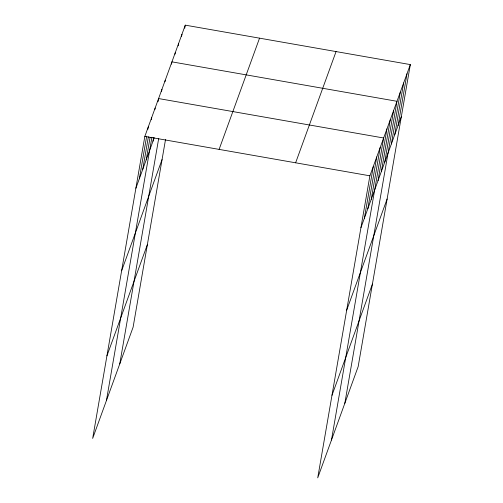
<?xml version="1.0" encoding="UTF-8"?>
<svg xmlns="http://www.w3.org/2000/svg" width="503" height="503" viewBox="0 0 503 503"><rect width="100%" height="100%" fill="white"/><g stroke="black" fill="none" stroke-linecap="round" stroke-linejoin="round"><path stroke-width="0.75" d="M410.329 64.591L369.894 175.817L317.726 477.85L358.161 366.624L410.329 64.591L185.274 25.15L144.839 136.376L92.671 438.409L133.106 327.183L165.525 139.507M139.318 178.779L146.675 136.212M147.876 129.246L148.278 126.919M142.758 169.329L148.372 136.816M151.315 119.789L151.711 117.469M146.191 159.872L150.07 137.426M154.886 109.56L155.15 108.013M106.416 400.595L151.906 137.262M158.055 101.656L158.59 98.557L383.644 137.998L331.471 440.031M152.969 141.242L153.635 137.369M161.526 91.703L161.922 89.383M164.99 81.756L165.261 80.21M119.764 363.889L158.709 138.4M171.529 64.177L171.932 61.856L396.986 101.298L344.819 403.331M175 54.223L175.27 52.677M178.2 45.823L178.603 43.503M181.539 36.65L181.941 34.323M184.739 28.243L185.274 25.15M364.373 218.22L373.333 166.361M367.812 208.764L376.766 156.911M371.245 199.314L380.205 147.454M378.023 180.684L386.977 128.825M381.356 171.504L390.315 119.645M384.694 162.331L393.648 110.471M391.365 143.977L400.325 92.118M394.698 134.798L403.658 82.945M398.036 125.624L406.996 73.765M135.885 188.235L154.251 137.709M121.625 270.79L162.06 159.564M106.932 355.854L147.366 244.628M219.107 149.391L259.542 38.165M295.626 162.802L336.061 51.576M360.94 227.677L401.375 116.451M346.674 310.232L387.115 199.006M331.986 395.295L372.421 284.069M144.839 136.376L369.894 175.817"/></g></svg>
